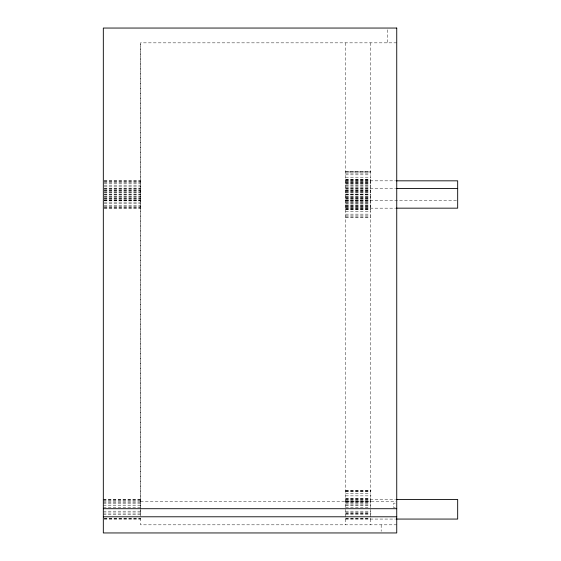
<?xml version="1.0" encoding="UTF-8"?>
<svg xmlns="http://www.w3.org/2000/svg" width="561" height="561" viewBox="0 0 561 561"><rect width="100%" height="100%" fill="white"/><g stroke="black" fill="none" stroke-linecap="round" stroke-linejoin="round"><path stroke-width="0.42" stroke-dasharray="2.81 2.1" d="M396.739 42.846L140.46 42.846L140.46 524.823L396.739 524.823M345.611 171.631L370.519 171.631M345.611 173.076L370.519 173.076M345.611 174.829L370.519 174.829M345.611 177.185L370.519 177.185M345.611 179.401L370.519 179.401M345.611 179.765L370.519 179.73M345.611 180.06L370.519 180.06M104.185 180.81L140.678 180.845M345.611 180.845L395.519 180.831M104.185 181L140.46 181M345.611 181L370.519 181M104.185 181.554L140.46 181.554M345.611 181.554L370.519 181.554M104.185 182.458L140.46 182.458M345.611 182.458L370.519 182.458M345.611 182.598L370.519 182.598M345.611 183.342L370.519 183.342M104.185 183.678L140.46 183.678M345.611 183.678L370.519 183.678M345.611 184.962L370.519 184.962M104.185 185.158L140.46 185.158M345.611 185.158L370.519 185.158M104.185 186.855L140.678 186.897M345.611 186.897L370.519 186.855M345.611 187.83L370.519 187.83M104.185 188.58L140.46 188.58M345.611 188.58L395.519 188.58M104.185 188.692L140.46 188.769M345.611 188.769L370.519 188.692M104.185 189.33L140.46 189.33M345.611 189.33L370.519 189.33M104.185 190.235L140.46 190.235M345.611 190.235L370.519 190.235M104.185 190.6L140.678 190.6M345.611 190.6L370.519 190.6M345.611 191.112L370.519 191.112M104.185 191.448L140.46 191.448M345.611 191.448L370.519 191.448M104.185 192.514L140.46 192.514M345.611 192.514L370.519 192.514M104.185 192.935L140.46 192.935M345.611 192.935L370.519 192.935M104.185 194.351L140.678 194.302M345.611 194.302L370.519 194.351M104.185 194.625L140.46 194.625M345.611 194.625L370.519 194.625M345.611 194.674L370.519 194.674M104.185 196.041L140.46 196.041M345.611 196.041L370.519 196.041M104.185 196.462L140.46 196.462M345.611 196.462L370.519 196.462M104.185 197.528L140.46 197.528M345.611 197.528L370.519 197.528M345.611 197.865L370.519 197.865M104.185 198.377L140.678 198.377M345.611 198.377L370.519 198.377M104.185 198.741L140.46 198.741M345.611 198.741L370.519 198.741M104.185 199.646L140.46 199.646M345.611 199.646L370.519 199.646M104.185 200.207L140.46 200.207M345.611 200.207L370.519 200.207M104.185 200.284L140.46 200.284M345.611 200.284L370.519 200.284M104.185 200.396L140.46 200.396M345.611 200.396L457.678 200.375M345.611 201.14L370.519 201.14M345.611 202.072L370.519 202.072M104.185 202.121L140.46 202.121M345.611 202.121L370.519 202.121M104.185 203.811L140.46 203.811M345.611 203.811L370.519 203.811M345.611 204.015L370.519 204.015M104.185 205.298L140.46 205.298M345.611 205.298L370.519 205.298M345.611 205.635L370.519 205.635M345.611 206.378L370.519 206.378M104.185 206.518L140.46 206.518M345.611 206.518L370.519 206.518M104.185 207.423L140.46 207.423M345.611 207.423L370.519 207.423M104.185 207.977L140.46 207.977M345.611 207.977L370.519 207.977M104.185 208.166L140.678 208.131M345.611 208.166L395.519 208.166M345.611 208.916L370.519 208.916M345.611 209.246L370.519 209.211M345.611 209.576L370.519 209.576M345.611 211.792L370.519 211.792M345.611 214.148L370.519 214.148M345.611 215.901L370.519 215.901M345.611 216.981L370.519 217.023M345.611 217.345L370.519 217.345M345.611 490.3L370.519 490.3M345.611 490.665L371.031 490.665M345.611 491.212L370.519 491.212M345.611 491.745L370.519 491.745M345.611 493.498L370.519 493.498M345.611 495.861L371.031 495.861M345.611 498.547L370.519 498.547M345.611 498.736L370.519 498.736M103.322 499.479L140.46 499.479M345.611 499.479L395.519 499.479M103.322 499.669L140.46 499.669M345.611 499.669L370.519 499.669M103.322 500.23L140.46 500.23M345.611 500.23L370.519 500.23M103.322 501.134L140.46 501.134M345.611 501.134L370.519 501.134M345.611 501.408L370.519 501.408M140.46 501.506L395.863 501.506M345.611 502.018L370.519 502.018M103.322 502.347L140.46 502.347M345.611 502.347L370.519 502.347M395.21 503.154L393.682 503.154L393.682 507.621L395.21 507.621M103.322 503.834L140.46 503.834M345.611 503.834L370.519 503.834M345.611 504.935L370.519 504.935M103.322 505.531L140.678 505.573M345.611 505.531L370.519 505.531M103.322 507.368L140.46 507.368M345.611 507.368L370.519 507.368M103.322 511.183L140.46 511.183M345.611 511.183L370.519 511.183M345.611 512.978L370.519 512.978M103.322 513.02L140.46 513.02M345.611 513.02L370.519 513.02M140.46 513.203L140.678 42.846M345.611 513.203L371.031 513.203M103.322 514.717L140.46 514.717M345.611 514.717L370.519 514.717M104.185 518.322L140.46 518.322M345.611 518.322L370.519 518.322M104.185 518.876L140.46 518.876M345.611 518.876L370.519 518.876M104.185 519.065L140.46 519.065M345.611 519.065L395.519 519.065M387.56 29.789L387.56 42.846M381.171 524.823L381.171 531.323M370.519 42.846L370.519 524.823M345.611 42.846L345.611 524.823M370.519 171.954L345.611 171.954L370.519 171.996"/><path stroke-width="0.84" d="M396.396 180.831L457.678 180.831L457.678 208.166L396.396 208.166M396.396 188.58L457.678 188.58M396.396 499.479L457.678 499.479L457.678 519.065L396.396 519.065M103.322 508.708L396.739 508.708M103.322 516.786L396.739 516.786M396.739 28.05L103.322 28.05L103.322 532.95L396.739 532.95L396.739 28.05"/></g></svg>
